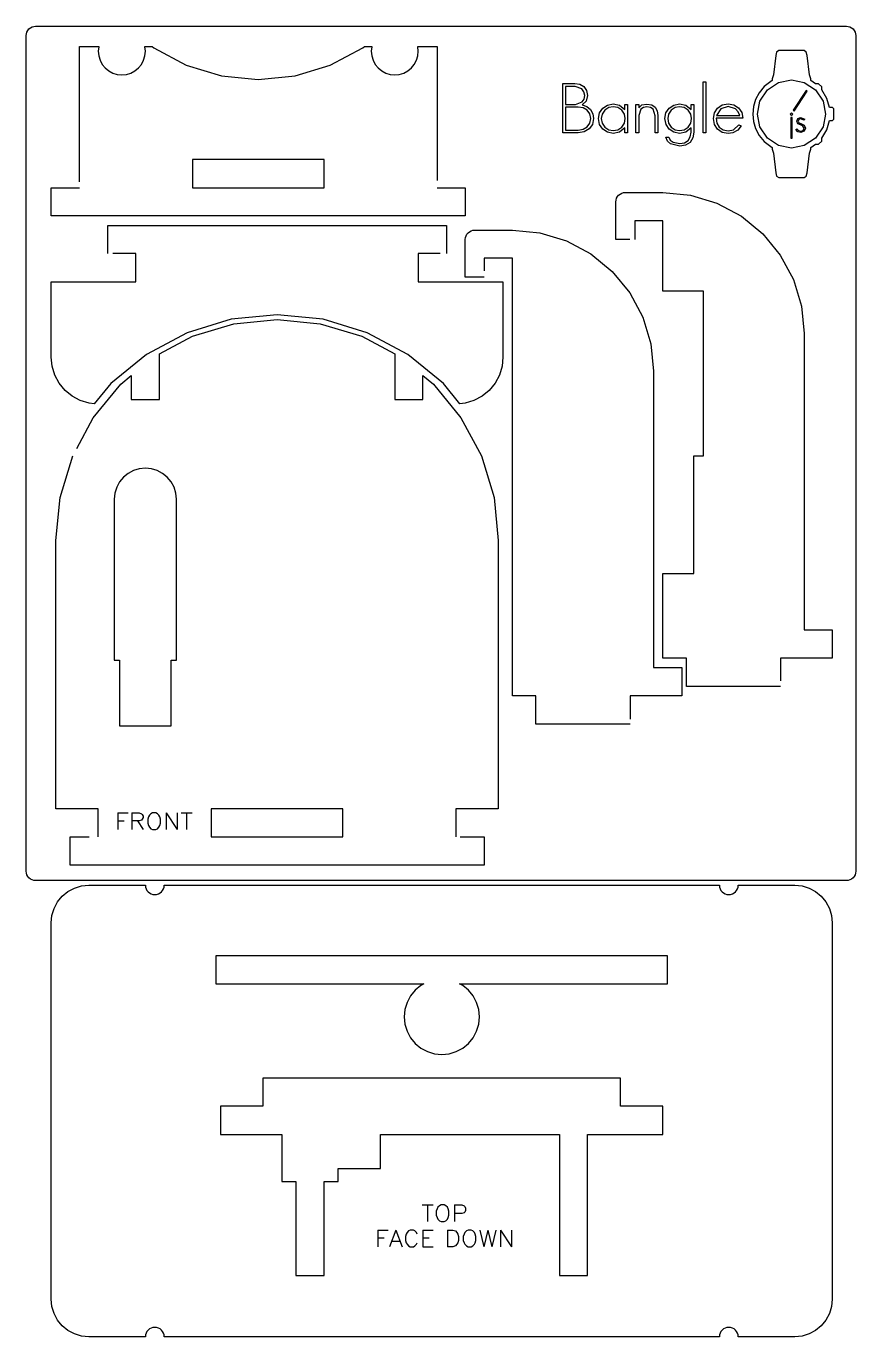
# Model space of a CAD drawing. Extents: x -42 to 46, y 112 to 348.
# Drawn here: x -41.8 to 46.3, y 209 to 348.3 of the extents above; entities that cross this region are included whole.
import ezdxf

# ---------------------------------------------------------------- set-up
doc = ezdxf.new("R2010")
doc.units = 0
doc.layers.get('0').update_dxf_attribs({"linetype": 'CONTINUOUS'})

msp = doc.modelspace()

# ---------------------------------------------------------------- linework, layer by layer
at = {"color": 7}
for p, q in [((-40.832443, 348.251206), (45.322065, 348.251206)), ((-40.832443, 348.251206), (-40.832443, 348.251206)), ((-41.832444, 258.44), (-41.832444, 347.251205)), ((46.322067, 347.251205), (46.322067, 258.44)), ((-36.17082, 331.708166), (-36.17082, 346.082323)), ((-36.17082, 346.082323), (-34.119018, 346.082323)), ((-34.122818, 346.070323), (-34.170818, 345.582322)), ((-34.170818, 345.582322), (-34.122818, 345.094322)), ((-34.119018, 346.082323), (-34.122818, 346.070323)), ((-29.218811, 346.070323), (-29.222611, 346.082323)), ((-29.222611, 346.082323), (-28.43991, 346.082323)), ((-29.170811, 345.582322), (-29.218811, 346.070323)), ((-29.218811, 345.094322), (-29.170811, 345.582322)), ((-28.43991, 346.082323), (-28.282209, 345.953323)), ((-28.282209, 345.953323), (-24.824505, 344.10432)), ((-9.517083, 344.10432), (-6.05938, 345.953323)), ((-6.05938, 345.953323), (-5.901709, 346.082323)), ((-5.901709, 346.082323), (-5.119008, 346.082323)), ((-5.122708, 346.070323), (-5.170758, 345.582322)), ((-5.170758, 345.582322), (-5.122708, 345.094322)), ((-5.119008, 346.082323), (-5.122708, 346.070323)), ((-0.218801, 346.070323), (-0.222532, 346.082323)), ((-0.222532, 346.082323), (1.829231, 346.082323)), ((-0.170771, 345.582322), (-0.218801, 346.070323)), ((-0.218801, 345.094322), (-0.170771, 345.582322)), ((1.829231, 346.082323), (1.829231, 331.837232)), ((-34.122818, 345.094322), (-33.980517, 344.625321)), ((-33.980517, 344.625321), (-33.749517, 344.19332)), ((-33.749517, 344.19332), (-33.438617, 343.81432)), ((-29.903012, 343.81432), (-29.592111, 344.19332)), ((-29.592111, 344.19332), (-29.361111, 344.625321)), ((-29.361111, 344.625321), (-29.218811, 345.094322)), ((-24.824505, 344.10432), (-21.072599, 342.966319)), ((-13.268989, 342.966319), (-9.517083, 344.10432)), ((-5.122708, 345.094322), (-4.980448, 344.625321)), ((-4.980448, 344.625321), (-4.749418, 344.19332)), ((-4.749418, 344.19332), (-4.438517, 343.81432)), ((-0.902992, 343.81432), (-0.592102, 344.19332)), ((-0.592102, 344.19332), (-0.361062, 344.625321)), ((-0.361062, 344.625321), (-0.218801, 345.094322)), ((-33.438617, 343.81432), (-33.059716, 343.503319)), ((-33.059716, 343.503319), (-32.627516, 343.272319)), ((-32.627516, 343.272319), (-32.158515, 343.130319)), ((-32.158515, 343.130319), (-31.670814, 343.082319)), ((-31.670814, 343.082319), (-31.183114, 343.130319)), ((-31.183114, 343.130319), (-30.714113, 343.272319)), ((-30.714113, 343.272319), (-30.281912, 343.503319)), ((-30.281912, 343.503319), (-29.903012, 343.81432)), ((-21.072599, 342.966319), (-17.170794, 342.582318)), ((-17.170794, 342.582318), (-13.268989, 342.966319)), ((-4.438517, 343.81432), (-4.059677, 343.503319)), ((-4.059677, 343.503319), (-3.627456, 343.272319)), ((-3.627456, 343.272319), (-3.158476, 343.130319)), ((-3.158476, 343.130319), (-2.670775, 343.082319)), ((-2.670775, 343.082319), (-2.183044, 343.130319)), ((-2.183044, 343.130319), (-1.714064, 343.272319)), ((-1.714064, 343.272319), (-1.281843, 343.503319)), ((-1.281843, 343.503319), (-0.902992, 343.81432)), ((-10.170784, 334.0823), (-24.170804, 334.0823)), ((-24.170804, 334.0823), (-24.170804, 331.082301)), ((-10.170784, 331.082301), (-10.170784, 334.0823)), ((-39.170825, 328.082297), (-39.170825, 331.082301)), ((-39.170825, 331.082301), (-36.17082, 331.082301)), ((-24.170804, 331.082301), (-10.170784, 331.082301)), ((1.829231, 331.082301), (4.829236, 331.082301)), ((4.829236, 331.082301), (4.829236, 328.082297)), ((20.905359, 329.965), (20.997759, 330.1379)), ((20.997759, 330.1379), (21.122159, 330.2894)), ((21.122159, 330.2894), (21.27366, 330.4138)), ((21.27366, 330.4138), (21.44656, 330.5062)), ((21.44656, 330.5062), (21.63416, 330.5631)), ((21.63416, 330.5631), (21.82926, 330.5823)), ((21.82926, 330.5823), (25.829266, 330.5823)), ((25.829266, 330.5823), (28.75557, 330.2941)), ((28.75557, 330.2941), (31.569474, 329.440499)), ((20.829259, 329.582299), (20.848459, 329.777399)), ((20.829259, 325.582293), (20.829259, 329.582299)), ((20.848459, 329.777399), (20.905359, 329.965)), ((31.569474, 329.440499), (34.162778, 328.054297)), ((4.829236, 328.082297), (-39.170825, 328.082297)), ((25.829266, 327.582296), (22.829262, 327.582296)), ((22.829262, 327.582296), (22.829262, 325.582293)), ((25.829266, 320.082286), (25.829266, 327.582296)), ((34.162778, 328.054297), (36.435881, 326.188894)), ((-33.170816, 324.082291), (-33.170816, 327.082296)), ((-33.170816, 327.082296), (2.829233, 327.082296)), ((2.829233, 327.082296), (2.829233, 324.082291)), ((4.848446, 325.777394), (4.905346, 325.964994)), ((4.905346, 325.964994), (4.997756, 326.137894)), ((4.997756, 326.137894), (5.122126, 326.289394)), ((5.122126, 326.289394), (5.273666, 326.413795)), ((5.273666, 326.413795), (5.446546, 326.506195)), ((5.446546, 326.506195), (5.634137, 326.563095)), ((5.634137, 326.563095), (5.829237, 326.582295)), ((5.829237, 326.582295), (9.829243, 326.582295)), ((9.829243, 326.582295), (12.755548, 326.294094)), ((12.755548, 326.294094), (15.569452, 325.440493)), ((36.435881, 326.188894), (38.301283, 323.915891)), ((4.829236, 325.582293), (4.848446, 325.777394)), ((4.829236, 321.582288), (4.829236, 325.582293)), ((15.569452, 325.440493), (18.162755, 324.054291)), ((22.328584, 325.582293), (20.829259, 325.582293)), ((-30.170812, 324.082291), (-32.639153, 324.082291)), ((-30.170812, 321.082287), (-30.170812, 324.082291)), ((2.173929, 324.082291), (-0.170771, 324.082291)), ((-0.170771, 324.082291), (-0.170771, 321.082287)), ((9.829243, 323.582291), (6.829238, 323.582291)), ((6.829238, 323.582291), (6.829238, 322.253662)), ((9.829243, 277.082226), (9.829243, 323.582291)), ((18.162755, 324.054291), (20.435859, 322.188889)), ((38.301283, 323.915891), (39.687485, 321.322488)), ((20.435859, 322.188889), (22.301261, 319.915886)), ((-39.170825, 313.082276), (-39.170825, 321.082287)), ((-39.170825, 321.082287), (-30.170812, 321.082287)), ((-0.170771, 321.082287), (8.829241, 321.082287)), ((6.829238, 321.582288), (4.829236, 321.582288)), ((8.829241, 321.082287), (8.829241, 313.082276)), ((39.687485, 321.322488), (40.541087, 318.508584)), ((22.301261, 319.915886), (23.687463, 317.322482)), ((30.129272, 320.082286), (25.829266, 320.082286)), ((30.129272, 302.582261), (30.129272, 320.082286)), ((40.541087, 318.508584), (40.829287, 315.582279)), ((-20.048098, 317.101882), (-24.737905, 315.67928)), ((-24.163904, 315.293479), (-19.755398, 316.630681)), ((-15.170791, 317.582282), (-20.048098, 317.101882)), ((-19.755398, 316.630681), (-15.170791, 317.082282)), ((-10.293484, 317.101882), (-15.170791, 317.582282)), ((-15.170791, 317.082282), (-10.586185, 316.630681)), ((-10.586185, 316.630681), (-6.17771, 315.293479)), ((-5.603689, 315.67928), (-10.293484, 317.101882)), ((23.687463, 317.322482), (24.541064, 314.508578)), ((-24.737905, 315.67928), (-29.060111, 313.368976)), ((-27.670809, 313.418976), (-24.163904, 315.293479)), ((-6.17771, 315.293479), (-2.670775, 313.418976)), ((-1.281503, 313.368976), (-5.603689, 315.67928)), ((40.829287, 315.582279), (40.829287, 284.082236)), ((-27.670809, 308.58227), (-27.670809, 313.418976)), ((-2.670775, 313.418976), (-2.670775, 308.58227)), ((24.541064, 314.508578), (24.829265, 311.582274)), ((-39.074725, 312.106875), (-39.170825, 313.082276)), ((-38.790224, 311.168873), (-39.074725, 312.106875)), ((-29.060111, 313.368976), (-32.848516, 310.259972)), ((2.50689, 310.259972), (-1.281503, 313.368976)), ((8.733161, 312.106875), (8.448621, 311.168873)), ((8.829241, 313.082276), (8.733161, 312.106875)), ((-38.328123, 310.304372), (-38.790224, 311.168873)), ((-31.787814, 310.199272), (-30.670813, 311.115973)), ((-30.670813, 311.115973), (-30.670813, 308.58227)), ((0.329229, 308.58227), (0.329229, 311.115973)), ((0.329229, 311.115973), (1.446251, 310.199272)), ((8.448621, 311.168873), (7.98657, 310.304372)), ((24.829265, 311.582274), (24.829265, 280.08223)), ((-37.706323, 309.546771), (-38.328123, 310.304372)), ((-36.948622, 308.92497), (-37.706323, 309.546771)), ((-34.710318, 306.638167), (-31.787814, 310.199272)), ((-32.848516, 310.259972), (-34.600918, 308.124669)), ((1.446251, 310.199272), (4.368775, 306.638167)), ((4.259305, 308.124669), (2.50689, 310.259972)), ((7.364759, 309.546771), (6.607088, 308.92497)), ((7.98657, 310.304372), (7.364759, 309.546771)), ((-36.08422, 308.46287), (-36.948622, 308.92497)), ((-35.146219, 308.178369), (-36.08422, 308.46287)), ((-34.600918, 308.124669), (-35.146219, 308.178369)), ((-30.670813, 308.58227), (-27.670809, 308.58227)), ((-2.670775, 308.58227), (0.329229, 308.58227)), ((4.804686, 308.178369), (4.259305, 308.124669)), ((5.742647, 308.46287), (4.804686, 308.178369)), ((6.607088, 308.92497), (5.742647, 308.46287)), ((-36.452333, 303.379218), (-34.710318, 306.638167)), ((4.368775, 306.638167), (6.540408, 302.575361)), ((-38.219223, 298.166855), (-36.882021, 302.575361)), ((6.540408, 302.575361), (7.87769, 298.166855)), ((29.129271, 290.082244), (29.129271, 302.582261)), ((29.129271, 302.582261), (30.129272, 302.582261)), ((-30.433612, 301.031059), (-31.004213, 300.726059)), ((-29.814612, 301.218859), (-30.433612, 301.031059)), ((-29.170811, 301.28226), (-29.814612, 301.218859)), ((-28.52701, 301.218859), (-29.170811, 301.28226)), ((-27.907909, 301.031059), (-28.52701, 301.218859)), ((-27.337408, 300.726059), (-27.907909, 301.031059)), ((-31.914715, 299.815657), (-32.219615, 299.245157)), ((-31.504314, 300.315658), (-31.914715, 299.815657)), ((-31.004213, 300.726059), (-31.504314, 300.315658)), ((-26.837307, 300.315658), (-27.337408, 300.726059)), ((-26.426907, 299.815657), (-26.837307, 300.315658)), ((-26.122006, 299.245157), (-26.426907, 299.815657)), ((-38.670824, 293.582249), (-38.219223, 298.166855)), ((-32.407415, 298.626056), (-32.470815, 297.982255)), ((-32.219615, 299.245157), (-32.407415, 298.626056)), ((-25.934206, 298.626056), (-26.122006, 299.245157)), ((-25.870806, 297.982255), (-25.934206, 298.626056)), ((7.87769, 298.166855), (8.32924, 293.582249)), ((-32.470815, 297.982255), (-32.470815, 280.882231)), ((-25.870806, 280.882231), (-25.870806, 297.982255)), ((-38.670824, 265.082209), (-38.670824, 293.582249)), ((8.32924, 293.582249), (8.32924, 265.082209)), ((25.829266, 281.082231), (25.829266, 290.082244)), ((25.829266, 290.082244), (29.129271, 290.082244)), ((40.829287, 284.082236), (43.829291, 284.082236)), ((43.829291, 284.082236), (43.829291, 281.082231)), ((-32.470815, 280.882231), (-31.920815, 280.882231)), ((-31.920815, 280.882231), (-31.920815, 273.882221)), ((-26.420807, 273.882221), (-26.420807, 280.882231)), ((-26.420807, 280.882231), (-25.870806, 280.882231)), ((24.829265, 280.08223), (27.829269, 280.08223)), ((28.32927, 281.082231), (25.829266, 281.082231)), ((27.829269, 280.08223), (27.829269, 277.082226)), ((28.32927, 278.082227), (28.32927, 281.082231)), ((43.829291, 281.082231), (38.329284, 281.082231)), ((38.329284, 281.082231), (38.329284, 278.691285)), ((38.329284, 278.082227), (28.32927, 278.082227)), ((12.329247, 277.082226), (9.829243, 277.082226)), ((12.329247, 274.082222), (12.329247, 277.082226)), ((27.829269, 277.082226), (22.329261, 277.082226)), ((22.329261, 277.082226), (22.329261, 274.600529)), ((-31.920815, 273.882221), (-26.420807, 273.882221)), ((22.329261, 274.082222), (12.329247, 274.082222)), ((-34.170818, 265.082209), (-38.670824, 265.082209)), ((-34.170818, 262.082205), (-34.170818, 265.082209)), ((-8.170782, 265.082209), (-22.170801, 265.082209)), ((-22.170801, 265.082209), (-22.170801, 262.082205)), ((-8.170782, 262.082205), (-8.170782, 265.082209)), ((8.32924, 265.082209), (3.829234, 265.082209)), ((3.829234, 265.082209), (3.829234, 262.082205)), ((-37.170822, 259.082201), (-37.170822, 262.082205)), ((-37.170822, 262.082205), (-35.131443, 262.082205)), ((-22.170801, 262.082205), (-8.170782, 262.082205)), ((4.270056, 262.082205), (6.829238, 262.082205)), ((6.829238, 262.082205), (6.829238, 259.082201)), ((6.829238, 259.082201), (-37.170822, 259.082201)), ((45.322065, 257.439998), (-40.832443, 257.439998)), ((-37.393122, 256.281612), (-36.701521, 256.651212)), ((-36.701521, 256.651212), (-35.95112, 256.878813)), ((-35.95112, 256.878813), (-35.170819, 256.955713)), ((-35.170819, 256.955713), (-29.170811, 256.955713)), ((-29.170811, 256.955713), (-29.151611, 256.760612)), ((-29.151611, 256.760612), (-29.094711, 256.573012)), ((-29.094711, 256.573012), (-29.00231, 256.400112)), ((-29.00231, 256.400112), (-28.87791, 256.248612)), ((-27.463708, 256.248612), (-27.339308, 256.400112)), ((-27.339308, 256.400112), (-27.246908, 256.573012)), ((-27.246908, 256.573012), (-27.190008, 256.760612)), ((-27.190008, 256.760612), (-27.170808, 256.955713)), ((-27.170808, 256.955713), (31.829274, 256.955713)), ((31.829274, 256.955713), (31.848474, 256.760612)), ((31.848474, 256.760612), (31.905375, 256.573012)), ((31.905375, 256.573012), (31.997775, 256.400112)), ((31.997775, 256.400112), (32.122175, 256.248612)), ((33.536377, 256.248612), (33.660777, 256.400112)), ((33.660777, 256.400112), (33.753177, 256.573012)), ((33.753177, 256.573012), (33.810077, 256.760612)), ((33.810077, 256.760612), (33.829277, 256.955713)), ((33.829277, 256.955713), (39.829286, 256.955713)), ((39.829286, 256.955713), (40.609587, 256.878813)), ((40.609587, 256.878813), (41.359988, 256.651212)), ((41.359988, 256.651212), (42.051589, 256.281612)), ((-38.866324, 254.486409), (-38.496724, 255.17801)), ((-38.496724, 255.17801), (-37.999223, 255.784111)), ((-37.999223, 255.784111), (-37.393122, 256.281612)), ((-28.87791, 256.248612), (-28.72641, 256.124212)), ((-28.72641, 256.124212), (-28.55351, 256.031811)), ((-28.55351, 256.031811), (-28.36591, 255.974911)), ((-28.36591, 255.974911), (-28.170809, 255.955711)), ((-28.170809, 255.955711), (-27.975709, 255.974911)), ((-27.975709, 255.974911), (-27.788109, 256.031811)), ((-27.788109, 256.031811), (-27.615209, 256.124212)), ((-27.615209, 256.124212), (-27.463708, 256.248612)), ((32.122175, 256.248612), (32.273675, 256.124212)), ((32.273675, 256.124212), (32.446575, 256.031811)), ((32.446575, 256.031811), (32.634176, 255.974911)), ((32.634176, 255.974911), (32.829276, 255.955711)), ((32.829276, 255.955711), (33.024376, 255.974911)), ((33.024376, 255.974911), (33.211976, 256.031811)), ((33.211976, 256.031811), (33.384877, 256.124212)), ((33.384877, 256.124212), (33.536377, 256.248612)), ((42.051589, 256.281612), (42.65769, 255.784111)), ((42.65769, 255.784111), (43.15519, 255.17801)), ((43.15519, 255.17801), (43.524791, 254.486409)), ((-39.170825, 252.955707), (-39.093925, 253.736008)), ((-39.093925, 253.736008), (-38.866324, 254.486409)), ((43.524791, 254.486409), (43.752391, 253.736008)), ((43.752391, 253.736008), (43.829291, 252.955707)), ((-39.170825, 212.955651), (-39.170825, 252.955707)), ((43.829291, 252.955707), (43.829291, 212.955651)), ((26.329267, 249.455702), (-21.6708, 249.455702)), ((-21.6708, 249.455702), (-21.6708, 246.455698)), ((26.329267, 246.455698), (26.329267, 249.455702)), ((-21.6708, 246.455698), (0.432719, 246.455698)), ((-0.996643, 245.177996), (-1.366283, 244.486394)), ((-0.499182, 245.784097), (-0.996643, 245.177996)), ((0.106959, 246.281598), (-0.499182, 245.784097)), ((0.432719, 246.455698), (0.106959, 246.281598)), ((4.551505, 246.281598), (4.225745, 246.455698)), ((4.225745, 246.455698), (26.329267, 246.455698)), ((5.157646, 245.784097), (4.551505, 246.281598)), ((5.655107, 245.177996), (5.157646, 245.784097)), ((6.024747, 244.486394), (5.655107, 245.177996)), ((-1.366283, 244.486394), (-1.593903, 243.735993)), ((6.252368, 243.735993), (6.024747, 244.486394)), ((-1.593903, 243.735993), (-1.670774, 242.955692)), ((-1.670774, 242.955692), (-1.593903, 242.175331)), ((6.329238, 242.955692), (6.252368, 243.735993)), ((6.252368, 242.175331), (6.329238, 242.955692)), ((-1.593903, 242.175331), (-1.366283, 241.42494)), ((-1.366283, 241.42494), (-0.996643, 240.733399)), ((5.655107, 240.733399), (6.024747, 241.42494)), ((6.024747, 241.42494), (6.252368, 242.175331)), ((-0.996643, 240.733399), (-0.499182, 240.127258)), ((-0.499182, 240.127258), (0.106959, 239.629808)), ((0.106959, 239.629808), (0.7985, 239.260157)), ((3.859964, 239.260157), (4.551505, 239.629808)), ((4.551505, 239.629808), (5.157646, 240.127258)), ((5.157646, 240.127258), (5.655107, 240.733399)), ((0.7985, 239.260157), (1.548881, 239.032547)), ((1.548881, 239.032547), (2.329232, 238.955687)), ((2.329232, 238.955687), (3.109583, 239.032547)), ((3.109583, 239.032547), (3.859964, 239.260157)), ((21.32926, 236.455683), (-16.670793, 236.455683)), ((-16.670793, 236.455683), (-16.670793, 233.455679)), ((21.32926, 233.455679), (21.32926, 236.455683)), ((-16.670793, 233.455679), (-21.1708, 233.455679)), ((-21.1708, 233.455679), (-21.1708, 230.455675)), ((25.829266, 233.455679), (21.32926, 233.455679)), ((25.829266, 230.455675), (25.829266, 233.455679)), ((-21.1708, 230.455675), (-14.67079, 230.455675)), ((-14.67079, 230.455675), (-14.67079, 225.455668)), ((-4.170777, 230.455675), (14.829251, 230.455675)), ((14.829251, 230.455675), (14.829251, 215.455655)), ((17.829255, 215.455655), (17.829255, 230.455675)), ((17.829255, 230.455675), (25.829266, 230.455675)), ((-8.670782, 225.455668), (-8.670782, 226.85568)), ((-8.670782, 226.85568), (-4.170777, 226.85568)), ((-14.67079, 225.455668), (-13.170788, 225.455668)), ((-13.170788, 225.455668), (-13.170788, 215.455655)), ((-10.170784, 215.455655), (-10.170784, 225.455668)), ((-10.170784, 225.455668), (-8.670782, 225.455668)), ((-13.170788, 215.455655), (-10.170784, 215.455655)), ((14.829251, 215.455655), (17.829255, 215.455655)), ((-39.093925, 212.17535), (-39.170825, 212.955651)), ((-38.866324, 211.424949), (-39.093925, 212.17535)), ((43.752391, 212.17535), (43.524791, 211.424949)), ((43.829291, 212.955651), (43.752391, 212.17535)), ((-38.496724, 210.733348), (-38.866324, 211.424949)), ((-37.999223, 210.127247), (-38.496724, 210.733348)), ((43.15519, 210.733348), (42.65769, 210.127247)), ((43.524791, 211.424949), (43.15519, 210.733348)), ((-37.393122, 209.629747), (-37.999223, 210.127247)), ((-36.701521, 209.260146), (-37.393122, 209.629747)), ((-35.95112, 209.032546), (-36.701521, 209.260146)), ((-35.170819, 208.955646), (-35.95112, 209.032546)), ((-29.170811, 208.955646), (-35.170819, 208.955646)), ((-29.151611, 209.150746), (-29.170811, 208.955646)), ((-29.094711, 209.338346), (-29.151611, 209.150746)), ((-29.00231, 209.511246), (-29.094711, 209.338346)), ((-28.87791, 209.662747), (-29.00231, 209.511246)), ((-28.72641, 209.787147), (-28.87791, 209.662747)), ((-28.55351, 209.879547), (-28.72641, 209.787147)), ((-28.36591, 209.936447), (-28.55351, 209.879547)), ((-28.170809, 209.955647), (-28.36591, 209.936447)), ((-27.975709, 209.936447), (-28.170809, 209.955647)), ((-27.788109, 209.879547), (-27.975709, 209.936447)), ((-27.615209, 209.787147), (-27.788109, 209.879547)), ((-27.463708, 209.662747), (-27.615209, 209.787147)), ((-27.339308, 209.511246), (-27.463708, 209.662747)), ((-27.246908, 209.338346), (-27.339308, 209.511246)), ((-27.190008, 209.150746), (-27.246908, 209.338346)), ((-27.170808, 208.955646), (-27.190008, 209.150746)), ((31.829274, 208.955646), (-27.170808, 208.955646)), ((31.848474, 209.150746), (31.829274, 208.955646)), ((31.905375, 209.338346), (31.848474, 209.150746)), ((31.997775, 209.511246), (31.905375, 209.338346)), ((32.122175, 209.662747), (31.997775, 209.511246)), ((32.273675, 209.787147), (32.122175, 209.662747)), ((32.446575, 209.879547), (32.273675, 209.787147)), ((32.634176, 209.936447), (32.446575, 209.879547)), ((32.829276, 209.955647), (32.634176, 209.936447)), ((33.024376, 209.936447), (32.829276, 209.955647)), ((33.211976, 209.879547), (33.024376, 209.936447)), ((33.384877, 209.787147), (33.211976, 209.879547)), ((33.536377, 209.662747), (33.384877, 209.787147)), ((33.660777, 209.511246), (33.536377, 209.662747)), ((33.753177, 209.338346), (33.660777, 209.511246)), ((33.810077, 209.150746), (33.753177, 209.338346)), ((33.829277, 208.955646), (33.810077, 209.150746)), ((39.829286, 208.955646), (33.829277, 208.955646)), ((40.609587, 209.032546), (39.829286, 208.955646)), ((41.359988, 209.260146), (40.609587, 209.032546)), ((42.051589, 209.629747), (41.359988, 209.260146)), ((42.65769, 210.127247), (42.051589, 209.629747))]:
    msp.add_line(p, q, dxfattribs=at)
at = {"color": 6}
for p, q in [((37.912053, 345.506812), (37.817753, 345.153812)), ((38.139653, 345.653812), (37.912053, 345.506812)), ((40.830957, 345.653812), (38.139653, 345.653812)), ((41.058357, 345.506812), (40.830957, 345.653812)), ((41.152357, 345.153812), (41.058357, 345.506812)), ((37.817753, 345.153812), (37.583152, 343.075809)), ((41.386958, 343.074809), (41.152357, 345.153812)), ((37.583152, 343.075809), (37.441052, 342.660808)), ((41.529658, 342.660808), (41.386958, 343.074809)), ((15.187421, 336.9138), (15.187421, 342.153808)), ((15.187421, 342.153808), (16.464423, 342.153808)), ((16.486423, 341.852807), (15.481022, 341.852807)), ((15.481022, 341.852807), (15.481022, 339.944805)), ((16.464423, 342.153808), (17.011224, 342.074807)), ((17.220324, 341.588807), (16.486423, 341.852807)), ((17.011224, 342.074807), (17.433224, 341.837807)), ((17.440524, 341.290806), (17.220324, 341.588807)), ((17.433224, 341.837807), (17.719425, 341.434807)), ((17.514024, 340.898806), (17.440524, 341.290806)), ((17.719425, 341.434807), (17.814825, 340.898806)), ((30.093242, 342.344808), (30.386842, 342.344808)), ((30.093242, 336.9138), (30.093242, 342.344808)), ((30.386842, 342.344808), (30.386842, 336.9138)), ((36.572351, 341.829807), (36.04445, 341.183806)), ((36.12805, 340.280805), (36.923752, 341.478807)), ((37.441052, 342.489808), (36.572351, 341.829807)), ((36.923752, 341.478807), (38.122153, 342.273808)), ((37.441052, 342.660808), (37.441052, 342.489808)), ((38.122153, 342.273808), (39.485355, 342.538808)), ((39.485355, 342.538808), (40.848257, 342.273808)), ((39.485355, 342.538808), (39.485355, 342.538808)), ((41.036157, 341.418807), (39.656855, 339.314804)), ((39.785056, 339.230804), (41.164857, 341.334806)), ((40.848257, 342.273808), (42.046459, 341.478807)), ((41.164857, 341.334806), (41.036157, 341.418807)), ((41.529658, 342.488808), (41.529658, 342.660808)), ((42.049959, 342.136808), (41.529658, 342.488808)), ((42.046459, 341.478807), (42.84216, 340.280805)), ((42.374559, 342.133808), (42.049959, 342.136808)), ((42.70166, 341.806807), (42.374559, 342.133808)), ((42.70476, 341.482807), (42.70166, 341.806807)), ((43.24946, 340.583805), (42.70476, 341.482807)), ((15.481022, 339.944805), (16.530423, 339.944805)), ((16.530423, 339.944805), (17.235124, 340.208805)), ((17.235124, 340.208805), (17.444224, 340.512805)), ((17.673525, 340.300805), (17.249724, 339.885804)), ((17.249724, 339.885804), (17.747025, 339.705804)), ((17.444224, 340.512805), (17.514024, 340.898806)), ((17.814825, 340.898806), (17.673525, 340.300805)), ((19.943128, 339.874804), (20.552329, 339.988805)), ((20.552329, 339.988805), (21.21833, 339.845804)), ((21.76333, 339.415804), (21.76333, 339.944805)), ((21.76333, 339.944805), (22.064231, 339.944805)), ((22.064231, 339.944805), (22.064231, 336.9138)), ((22.959532, 336.9138), (22.959532, 339.944805)), ((22.959532, 339.944805), (23.260432, 339.944805)), ((23.260432, 339.944805), (23.260432, 339.577804)), ((23.581533, 339.879804), (24.133934, 339.980805)), ((24.133934, 339.980805), (24.632934, 339.900804)), ((24.632934, 339.900804), (24.999835, 339.658804)), ((26.996138, 339.874804), (27.605239, 339.988805)), ((27.605239, 339.988805), (28.271239, 339.845804)), ((28.81624, 339.415804), (28.81624, 339.944805)), ((28.81624, 339.944805), (29.117141, 339.944805)), ((29.117141, 339.944805), (29.117141, 336.9798)), ((31.627044, 339.547804), (32.133345, 339.883804)), ((32.133345, 339.883804), (32.757246, 339.995805)), ((32.757246, 339.995805), (33.373747, 339.890804)), ((33.373747, 339.890804), (33.872847, 339.577804)), ((35.66735, 340.466805), (35.441149, 339.703804)), ((36.04445, 341.183806), (35.66735, 340.466805)), ((35.86285, 338.916803), (36.12805, 340.280805)), ((42.84216, 340.280805), (43.10736, 338.916803)), ((43.543961, 339.601804), (43.24946, 340.583805)), ((16.831423, 339.643804), (15.481022, 339.643804)), ((15.481022, 339.643804), (15.481022, 337.213801)), ((17.348824, 339.562804), (16.831423, 339.643804)), ((17.770825, 339.320804), (17.348824, 339.562804)), ((17.747025, 339.705804), (18.137825, 339.386804)), ((18.073525, 338.929803), (17.770825, 339.320804)), ((18.174425, 338.432802), (18.073525, 338.929803)), ((18.137825, 339.386804), (18.385526, 338.953803)), ((18.385526, 338.953803), (18.468026, 338.432802)), ((18.989027, 338.424802), (19.100927, 339.032803)), ((19.100927, 339.032803), (19.436827, 339.533804)), ((19.376227, 338.914803), (19.282627, 338.424802)), ((19.656927, 339.327804), (19.376227, 338.914803)), ((19.436827, 339.533804), (19.943128, 339.874804)), ((20.064328, 339.602804), (19.656927, 339.327804)), ((20.552329, 339.694804), (20.064328, 339.602804)), ((21.036729, 339.601804), (20.552329, 339.694804)), ((21.44773, 339.320804), (21.036729, 339.601804)), ((21.21833, 339.845804), (21.76333, 339.415804)), ((21.72843, 338.909803), (21.44773, 339.320804)), ((21.82203, 338.424802), (21.72843, 338.909803)), ((23.260432, 339.577804), (23.581533, 339.879804)), ((23.488033, 339.437804), (23.260432, 338.755803)), ((23.260432, 338.755803), (23.260432, 336.9138)), ((23.759533, 339.624804), (23.488033, 339.437804)), ((24.133934, 339.687804), (23.759533, 339.624804)), ((24.512734, 339.627804), (24.133934, 339.687804)), ((24.783335, 339.446804), (24.512734, 339.627804)), ((24.999835, 338.725803), (24.783335, 339.446804)), ((24.999835, 339.658804), (25.225535, 339.270804)), ((24.999835, 336.9138), (24.999835, 338.725803)), ((25.225535, 339.270804), (25.300835, 338.755803)), ((25.300835, 338.755803), (25.300835, 336.9138)), ((26.042036, 338.424802), (26.153937, 339.032803)), ((26.153937, 339.032803), (26.489737, 339.533804)), ((26.429137, 338.914803), (26.335537, 338.424802)), ((26.709837, 339.327804), (26.429137, 338.914803)), ((26.489737, 339.533804), (26.996138, 339.874804)), ((27.117138, 339.602804), (26.709837, 339.327804)), ((27.605239, 339.694804), (27.117138, 339.602804)), ((28.089639, 339.601804), (27.605239, 339.694804)), ((28.50064, 339.320804), (28.089639, 339.601804)), ((28.271239, 339.845804), (28.81624, 339.415804)), ((28.78134, 338.909803), (28.50064, 339.320804)), ((28.87494, 338.424802), (28.78134, 338.909803)), ((31.186644, 338.424802), (31.296744, 339.046803)), ((31.296744, 339.046803), (31.627044, 339.547804)), ((31.480244, 338.491802), (31.562744, 337.938802)), ((34.320548, 338.491802), (31.480244, 338.491802)), ((31.979245, 339.470804), (31.524244, 338.777803)), ((31.524244, 338.777803), (33.982947, 338.777803)), ((32.757246, 339.702804), (31.979245, 339.470804)), ((33.549947, 339.452804), (32.757246, 339.702804)), ((33.837947, 339.155803), (33.549947, 339.452804)), ((33.982947, 338.777803), (33.837947, 339.155803)), ((33.872847, 339.577804), (34.208548, 339.096803)), ((34.208548, 339.096803), (34.320548, 338.491802)), ((35.441149, 339.703804), (35.365749, 338.916803)), ((35.365749, 338.916803), (35.441149, 338.129802)), ((36.12805, 337.553801), (35.86285, 338.916803)), ((39.485355, 339.047803), (39.354555, 338.916803)), ((39.354555, 338.916803), (39.485355, 338.785803)), ((39.408355, 338.531803), (39.408355, 336.335799)), ((39.561855, 338.531803), (39.408355, 338.531803)), ((39.616055, 338.916803), (39.485355, 339.047803)), ((39.485355, 339.047803), (39.485355, 339.047803)), ((39.485355, 338.785803), (39.616055, 338.916803)), ((39.561855, 336.335799), (39.561855, 338.531803)), ((39.656855, 339.314804), (39.785056, 339.230804)), ((40.161256, 338.437802), (40.464456, 338.553803)), ((40.464456, 338.553803), (40.902557, 338.373802)), ((43.10736, 338.916803), (42.84216, 337.553801)), ((43.835961, 339.601804), (43.543961, 339.601804)), ((43.971861, 339.466804), (43.835961, 339.601804)), ((43.971861, 338.367802), (43.971861, 339.466804)), ((15.481022, 337.213801), (16.831423, 337.213801)), ((16.831423, 337.213801), (17.346924, 337.298801)), ((17.346924, 337.298801), (17.778125, 337.551801)), ((17.991025, 337.338801), (17.460724, 337.0198)), ((17.778125, 337.551801), (18.075325, 337.940802)), ((18.348826, 337.821802), (17.991025, 337.338801)), ((18.075325, 337.940802), (18.174425, 338.432802)), ((18.468026, 338.432802), (18.348826, 337.821802)), ((19.102827, 337.815802), (18.989027, 338.424802)), ((19.444127, 337.309801), (19.102827, 337.815802)), ((19.282627, 338.424802), (19.376227, 337.940802)), ((19.376227, 337.940802), (19.656927, 337.529801)), ((19.945028, 336.9738), (19.444127, 337.309801)), ((19.656927, 337.529801), (20.067928, 337.248801)), ((20.067928, 337.248801), (20.552329, 337.155801)), ((20.552329, 337.155801), (21.040329, 337.247801)), ((21.040329, 337.247801), (21.44773, 337.522801)), ((21.76333, 337.434801), (21.22203, 337.0048)), ((21.44773, 337.522801), (21.72843, 337.935802)), ((21.72843, 337.935802), (21.82203, 338.424802)), ((21.76333, 336.9138), (21.76333, 337.434801)), ((26.155737, 337.815802), (26.042036, 338.424802)), ((26.497037, 337.309801), (26.155737, 337.815802)), ((26.335537, 338.424802), (26.429137, 337.940802)), ((26.429137, 337.940802), (26.709837, 337.529801)), ((26.997938, 336.9738), (26.497037, 337.309801)), ((26.709837, 337.529801), (27.120838, 337.248801)), ((27.120838, 337.248801), (27.605239, 337.155801)), ((27.605239, 337.155801), (28.093239, 337.247801)), ((28.093239, 337.247801), (28.50064, 337.522801)), ((28.81624, 337.434801), (28.274939, 337.0048)), ((28.50064, 337.522801), (28.78134, 337.935802)), ((28.78134, 337.935802), (28.87494, 338.424802)), ((28.81624, 336.9868), (28.81624, 337.434801)), ((31.298544, 337.806802), (31.186644, 338.424802)), ((31.634344, 337.302801), (31.298544, 337.806802)), ((31.562744, 337.938802), (31.810544, 337.514801)), ((32.135245, 336.9668), (31.634344, 337.302801)), ((31.810544, 337.514801), (32.219645, 337.239801)), ((32.219645, 337.239801), (32.757246, 337.147801)), ((32.757246, 337.147801), (33.315047, 337.250801)), ((33.788447, 337.206801), (33.271046, 336.9278)), ((33.315047, 337.250801), (33.880147, 337.786801)), ((34.151748, 337.661801), (33.788447, 337.206801)), ((33.880147, 337.786801), (34.151748, 337.661801)), ((35.441149, 338.129802), (35.66735, 337.366801)), ((35.66735, 337.366801), (36.04445, 336.6498)), ((36.923752, 336.355899), (36.12805, 337.553801)), ((39.940256, 337.280801), (40.071356, 337.359801)), ((40.164956, 337.0368), (39.940256, 337.280801)), ((40.041456, 338.167802), (40.161256, 338.437802)), ((40.161256, 337.887802), (40.041456, 338.167802)), ((40.071356, 337.359801), (40.224856, 337.179801)), ((40.430756, 337.752801), (40.161256, 337.887802)), ((40.262256, 338.344802), (40.194856, 338.167802)), ((40.194856, 338.167802), (40.277356, 337.995802)), ((40.224856, 337.179801), (40.479457, 337.108801)), ((40.464456, 338.403802), (40.262256, 338.344802)), ((40.277356, 337.995802), (40.490757, 337.894802)), ((40.601157, 337.686801), (40.430756, 337.752801)), ((40.790257, 338.276802), (40.464456, 338.403802)), ((40.479457, 337.108801), (40.743457, 337.183801)), ((40.490757, 337.894802), (40.700357, 337.810802)), ((40.707857, 337.636801), (40.601157, 337.686801)), ((40.700357, 337.810802), (40.823957, 337.741801)), ((40.831457, 337.407801), (40.707857, 337.636801)), ((40.743457, 337.183801), (40.831457, 337.407801)), ((40.902557, 338.373802), (40.790257, 338.276802)), ((40.823957, 337.741801), (40.984957, 337.407801)), ((40.984957, 337.407801), (40.838957, 337.082801)), ((42.84216, 337.553801), (42.046459, 336.355899)), ((42.70576, 336.350199), (43.25066, 337.248801)), ((43.25066, 337.248801), (43.544461, 338.231802)), ((43.544461, 338.231802), (43.835961, 338.231802)), ((43.835961, 338.231802), (43.971861, 338.367802)), ((16.824123, 336.9138), (15.187421, 336.9138)), ((17.460724, 337.0198), (16.824123, 336.9138)), ((20.552329, 336.8618), (19.945028, 336.9738)), ((21.22203, 337.0048), (20.552329, 336.8618)), ((22.064231, 336.9138), (21.76333, 336.9138)), ((23.260432, 336.9138), (22.959532, 336.9138)), ((25.300835, 336.9138), (24.999835, 336.9138)), ((26.328237, 336.038699), (26.144736, 336.4658)), ((26.144736, 336.4658), (26.445637, 336.4658)), ((26.636437, 335.733599), (26.328237, 336.038699)), ((26.445637, 336.4658), (26.601637, 336.151999)), ((26.601637, 336.151999), (26.908038, 335.929999)), ((27.627239, 335.489598), (26.636437, 335.733599)), ((26.908038, 335.929999), (27.627239, 335.790499)), ((27.605239, 336.8618), (26.997938, 336.9738)), ((28.274939, 337.0048), (27.605239, 336.8618)), ((27.627239, 335.790499), (28.128139, 335.869399)), ((28.128139, 335.869399), (28.50064, 336.106099)), ((28.70614, 335.900599), (28.230839, 335.592298)), ((28.50064, 336.106099), (28.73724, 336.4838)), ((29.01434, 336.3759), (28.70614, 335.900599)), ((28.73724, 336.4838), (28.81624, 336.9868)), ((29.117141, 336.9798), (29.01434, 336.3759)), ((30.386842, 336.9138), (30.093242, 336.9138)), ((32.757246, 336.8548), (32.135245, 336.9668)), ((33.271046, 336.9278), (32.757246, 336.8548)), ((36.04445, 336.6498), (36.572351, 336.003999)), ((36.572351, 336.003999), (37.441052, 335.344098)), ((38.121953, 335.560198), (36.923752, 336.355899)), ((39.408355, 336.335799), (39.561855, 336.335799)), ((40.479457, 336.9548), (40.164956, 337.0368)), ((40.838957, 337.082801), (40.479457, 336.9548)), ((42.046459, 336.355899), (40.848157, 335.560198)), ((42.374559, 335.700599), (42.70166, 336.027199)), ((42.70166, 336.027199), (42.70576, 336.350199)), ((28.230839, 335.592298), (27.627239, 335.489598)), ((37.441052, 335.344098), (37.441052, 335.172998)), ((37.441052, 335.172998), (37.583152, 334.758597)), ((37.583152, 334.758597), (37.817753, 332.680194)), ((39.485055, 335.294998), (38.121953, 335.560198)), ((40.848157, 335.560198), (39.485055, 335.294998)), ((41.152457, 332.680194), (41.387058, 334.758597)), ((41.387058, 334.758597), (41.529658, 335.172998)), ((41.529658, 335.344598), (42.050059, 335.697499)), ((41.529658, 335.172998), (41.529658, 335.344598)), ((42.050059, 335.697499), (42.374559, 335.700599)), ((37.817753, 332.680194), (37.912053, 332.326794)), ((37.912053, 332.326794), (38.139653, 332.180494)), ((38.139653, 332.180494), (40.830957, 332.180494)), ((40.830957, 332.180494), (41.058357, 332.326794)), ((41.058357, 332.326794), (41.152457, 332.680194))]:
    msp.add_line(p, q, dxfattribs=at)
at = {"color": 1}
for p, q in [((-32.110196, 264.63869), (-32.110196, 262.869797)), ((-32.110196, 264.63869), (-31.014658, 264.63869)), ((-32.110196, 263.794324), (-31.436841, 263.794324)), ((-30.595144, 264.63869), (-30.595144, 262.869797)), ((-30.595144, 264.63869), (-29.836283, 264.63869)), ((-29.836283, 263.794324), (-30.595144, 263.794324)), ((-30.004622, 263.794324), (-29.414101, 262.869797)), ((-29.836283, 264.63869), (-29.585111, 264.553184)), ((-29.585111, 263.879829), (-29.836283, 263.794324)), ((-29.585111, 264.553184), (-29.499606, 264.467679)), ((-29.499606, 263.965335), (-29.585111, 263.879829)), ((-29.499606, 264.467679), (-29.414101, 264.302012)), ((-29.414101, 264.131002), (-29.499606, 263.965335)), ((-29.414101, 264.302012), (-29.414101, 264.131002)), ((-28.826251, 264.216507), (-28.909085, 263.965335)), ((-28.909085, 263.965335), (-28.909085, 263.543152)), ((-28.909085, 263.543152), (-28.826251, 263.29198)), ((-28.740746, 264.384846), (-28.826251, 264.216507)), ((-28.826251, 263.29198), (-28.740746, 263.122305)), ((-28.572407, 264.553184), (-28.740746, 264.384846)), ((-28.404069, 264.63869), (-28.572407, 264.553184)), ((-28.067391, 264.63869), (-28.404069, 264.63869)), ((-27.899052, 264.553184), (-28.067391, 264.63869)), ((-27.730714, 264.384846), (-27.899052, 264.553184)), ((-27.645208, 264.216507), (-27.730714, 264.384846)), ((-27.730714, 263.122305), (-27.645208, 263.29198)), ((-27.562375, 263.965335), (-27.645208, 264.216507)), ((-27.645208, 263.29198), (-27.562375, 263.543152)), ((-27.562375, 263.543152), (-27.562375, 263.965335)), ((-26.974529, 264.63869), (-26.974529, 262.869797)), ((-26.974529, 264.63869), (-25.793486, 262.869797)), ((-25.793486, 264.63869), (-25.793486, 262.869797)), ((-25.373978, 264.63869), (-24.195607, 264.63869)), ((-24.786129, 264.63869), (-24.786129, 262.869797)), ((-28.740746, 263.122305), (-28.572407, 262.953966)), ((-28.572407, 262.953966), (-28.404069, 262.869797)), ((-28.404069, 262.869797), (-28.067391, 262.869797)), ((-28.067391, 262.869797), (-27.899052, 262.953966)), ((-27.899052, 262.953966), (-27.730714, 263.122305)), ((0.232593, 222.973832), (1.410965, 222.973832)), ((0.820443, 222.973832), (0.820443, 221.204939)), ((2.084322, 222.888326), (1.915983, 222.719988)), ((2.25266, 222.973832), (2.084322, 222.888326)), ((2.589338, 222.973832), (2.25266, 222.973832)), ((2.757677, 222.888326), (2.589338, 222.973832)), ((2.926015, 222.719988), (2.757677, 222.888326)), ((3.6822, 222.973832), (3.6822, 221.204939)), ((3.6822, 222.973832), (4.44106, 222.973832)), ((4.44106, 222.973832), (4.692232, 222.888326)), ((4.692232, 222.888326), (4.777738, 222.802821)), ((1.830477, 222.551649), (1.747644, 222.300477)), ((1.747644, 222.300477), (1.747644, 221.878294)), ((1.747644, 221.878294), (1.830477, 221.627122)), ((1.915983, 222.719988), (1.830477, 222.551649)), ((1.830477, 221.627122), (1.915983, 221.457447)), ((3.011521, 222.551649), (2.926015, 222.719988)), ((2.926015, 221.457447), (3.011521, 221.627122)), ((3.094354, 222.300477), (3.011521, 222.551649)), ((3.011521, 221.627122), (3.094354, 221.878294)), ((3.094354, 221.878294), (3.094354, 222.300477)), ((4.44106, 222.046633), (3.6822, 222.046633)), ((4.692232, 222.129466), (4.44106, 222.046633)), ((4.777738, 222.214971), (4.692232, 222.129466)), ((4.777738, 222.802821), (4.863243, 222.637154)), ((4.863243, 222.38331), (4.777738, 222.214971)), ((4.863243, 222.637154), (4.863243, 222.38331)), ((-4.482227, 220.301728), (-4.482227, 218.532835)), ((-4.482227, 220.301728), (-3.38669, 220.301728)), ((-2.544992, 220.301728), (-3.218347, 218.532835)), ((-2.544992, 220.301728), (-1.871637, 218.532835)), ((-1.198289, 220.216223), (-1.366628, 220.047884)), ((-1.02995, 220.301728), (-1.198289, 220.216223)), ((-0.693273, 220.301728), (-1.02995, 220.301728)), ((-0.524934, 220.216223), (-0.693273, 220.301728)), ((-0.356595, 220.047884), (-0.524934, 220.216223)), ((0.316759, 220.301728), (0.316759, 218.532835)), ((0.316759, 220.301728), (1.412297, 220.301728)), ((1.915983, 221.457447), (2.084322, 221.289108)), ((2.084322, 221.289108), (2.25266, 221.204939)), ((2.25266, 221.204939), (2.589338, 221.204939)), ((2.589338, 221.204939), (2.757677, 221.289108)), ((2.757677, 221.289108), (2.926015, 221.457447)), ((2.924673, 220.301728), (2.924673, 218.532835)), ((2.924673, 220.301728), (3.515195, 220.301728)), ((3.515195, 220.301728), (3.769039, 220.216223)), ((3.769039, 220.216223), (3.934705, 220.047884)), ((4.94742, 220.216223), (4.779081, 220.047884)), ((5.115758, 220.301728), (4.94742, 220.216223)), ((5.452436, 220.301728), (5.115758, 220.301728)), ((5.620775, 220.216223), (5.452436, 220.301728)), ((5.789113, 220.047884), (5.620775, 220.216223)), ((6.379621, 220.301728), (6.799132, 218.532835)), ((7.218643, 220.301728), (6.799132, 218.532835)), ((7.218643, 220.301728), (7.640826, 218.532835)), ((8.063009, 220.301728), (7.640826, 218.532835)), ((8.565391, 220.301728), (8.565391, 218.532835)), ((8.565391, 220.301728), (9.746434, 218.532835)), ((9.746434, 220.301728), (9.746434, 218.532835)), ((-4.482227, 219.457362), (-3.808872, 219.457362)), ((-2.967175, 219.120685), (-2.12281, 219.120685)), ((-1.452133, 219.879545), (-1.534967, 219.628373)), ((-1.534967, 219.628373), (-1.534967, 219.20619)), ((-1.534967, 219.20619), (-1.452133, 218.955018)), ((-1.366628, 220.047884), (-1.452133, 219.879545)), ((-1.452133, 218.955018), (-1.366628, 218.785343)), ((-1.366628, 218.785343), (-1.198289, 218.617004)), ((-0.524934, 218.617004), (-0.356595, 218.785343)), ((-0.27109, 219.879545), (-0.356595, 220.047884)), ((-0.356595, 218.785343), (-0.27109, 218.955018)), ((0.316759, 219.457362), (0.990114, 219.457362)), ((3.934705, 218.785343), (3.769039, 218.617004)), ((3.934705, 220.047884), (4.020211, 219.879545)), ((4.020211, 218.955018), (3.934705, 218.785343)), ((4.020211, 219.879545), (4.105716, 219.628373)), ((4.105716, 219.20619), (4.020211, 218.955018)), ((4.105716, 219.628373), (4.105716, 219.20619)), ((4.693575, 219.879545), (4.610742, 219.628373)), ((4.610742, 219.628373), (4.610742, 219.20619)), ((4.610742, 219.20619), (4.693575, 218.955018)), ((4.779081, 220.047884), (4.693575, 219.879545)), ((4.693575, 218.955018), (4.779081, 218.785343)), ((4.779081, 218.785343), (4.94742, 218.617004)), ((5.620775, 218.617004), (5.789113, 218.785343)), ((5.874619, 219.879545), (5.789113, 220.047884)), ((5.789113, 218.785343), (5.874619, 218.955018)), ((5.957452, 219.628373), (5.874619, 219.879545)), ((5.874619, 218.955018), (5.957452, 219.20619)), ((5.957452, 219.20619), (5.957452, 219.628373)), ((-1.198289, 218.617004), (-1.02995, 218.532835)), ((-1.02995, 218.532835), (-0.693273, 218.532835)), ((-0.693273, 218.532835), (-0.524934, 218.617004)), ((0.316759, 218.532835), (1.412297, 218.532835)), ((3.515195, 218.532835), (2.924673, 218.532835)), ((3.769039, 218.617004), (3.515195, 218.532835)), ((4.94742, 218.617004), (5.115758, 218.532835)), ((5.115758, 218.532835), (5.452436, 218.532835)), ((5.452436, 218.532835), (5.620775, 218.617004))]:
    msp.add_line(p, q, dxfattribs=at)
at = {"color": 7}
for points in [[(-41.539551, 347.958312), (-41.352014, 348.145849), (-41.09766, 348.251206), (-40.832443, 348.251206)], [(45.322065, 348.251206), (45.587282, 348.251206), (45.841636, 348.145849), (46.029173, 347.958312)], [(-41.832444, 347.251205), (-41.832444, 347.516422), (-41.727087, 347.770776), (-41.539551, 347.958312)], [(46.029173, 347.958312), (46.21671, 347.770776), (46.322067, 347.516422), (46.322067, 347.251205)], [(-41.539551, 257.732892), (-41.727087, 257.920429), (-41.832444, 258.174783), (-41.832444, 258.44)], [(-40.832443, 257.439998), (-41.09766, 257.439998), (-41.352014, 257.545355), (-41.539551, 257.732892)], [(46.029173, 257.732892), (45.841636, 257.545355), (45.587282, 257.439998), (45.322065, 257.439998)], [(46.322067, 258.44), (46.322067, 258.174783), (46.21671, 257.920429), (46.029173, 257.732892)], [(-4.170777, 226.85568), (-4.170777, 228.038335), (-4.170777, 229.358553), (-4.170777, 230.455675)]]:
    msp.add_open_spline(points, degree=3, dxfattribs=at)

doc.saveas('drawing.dxf')
